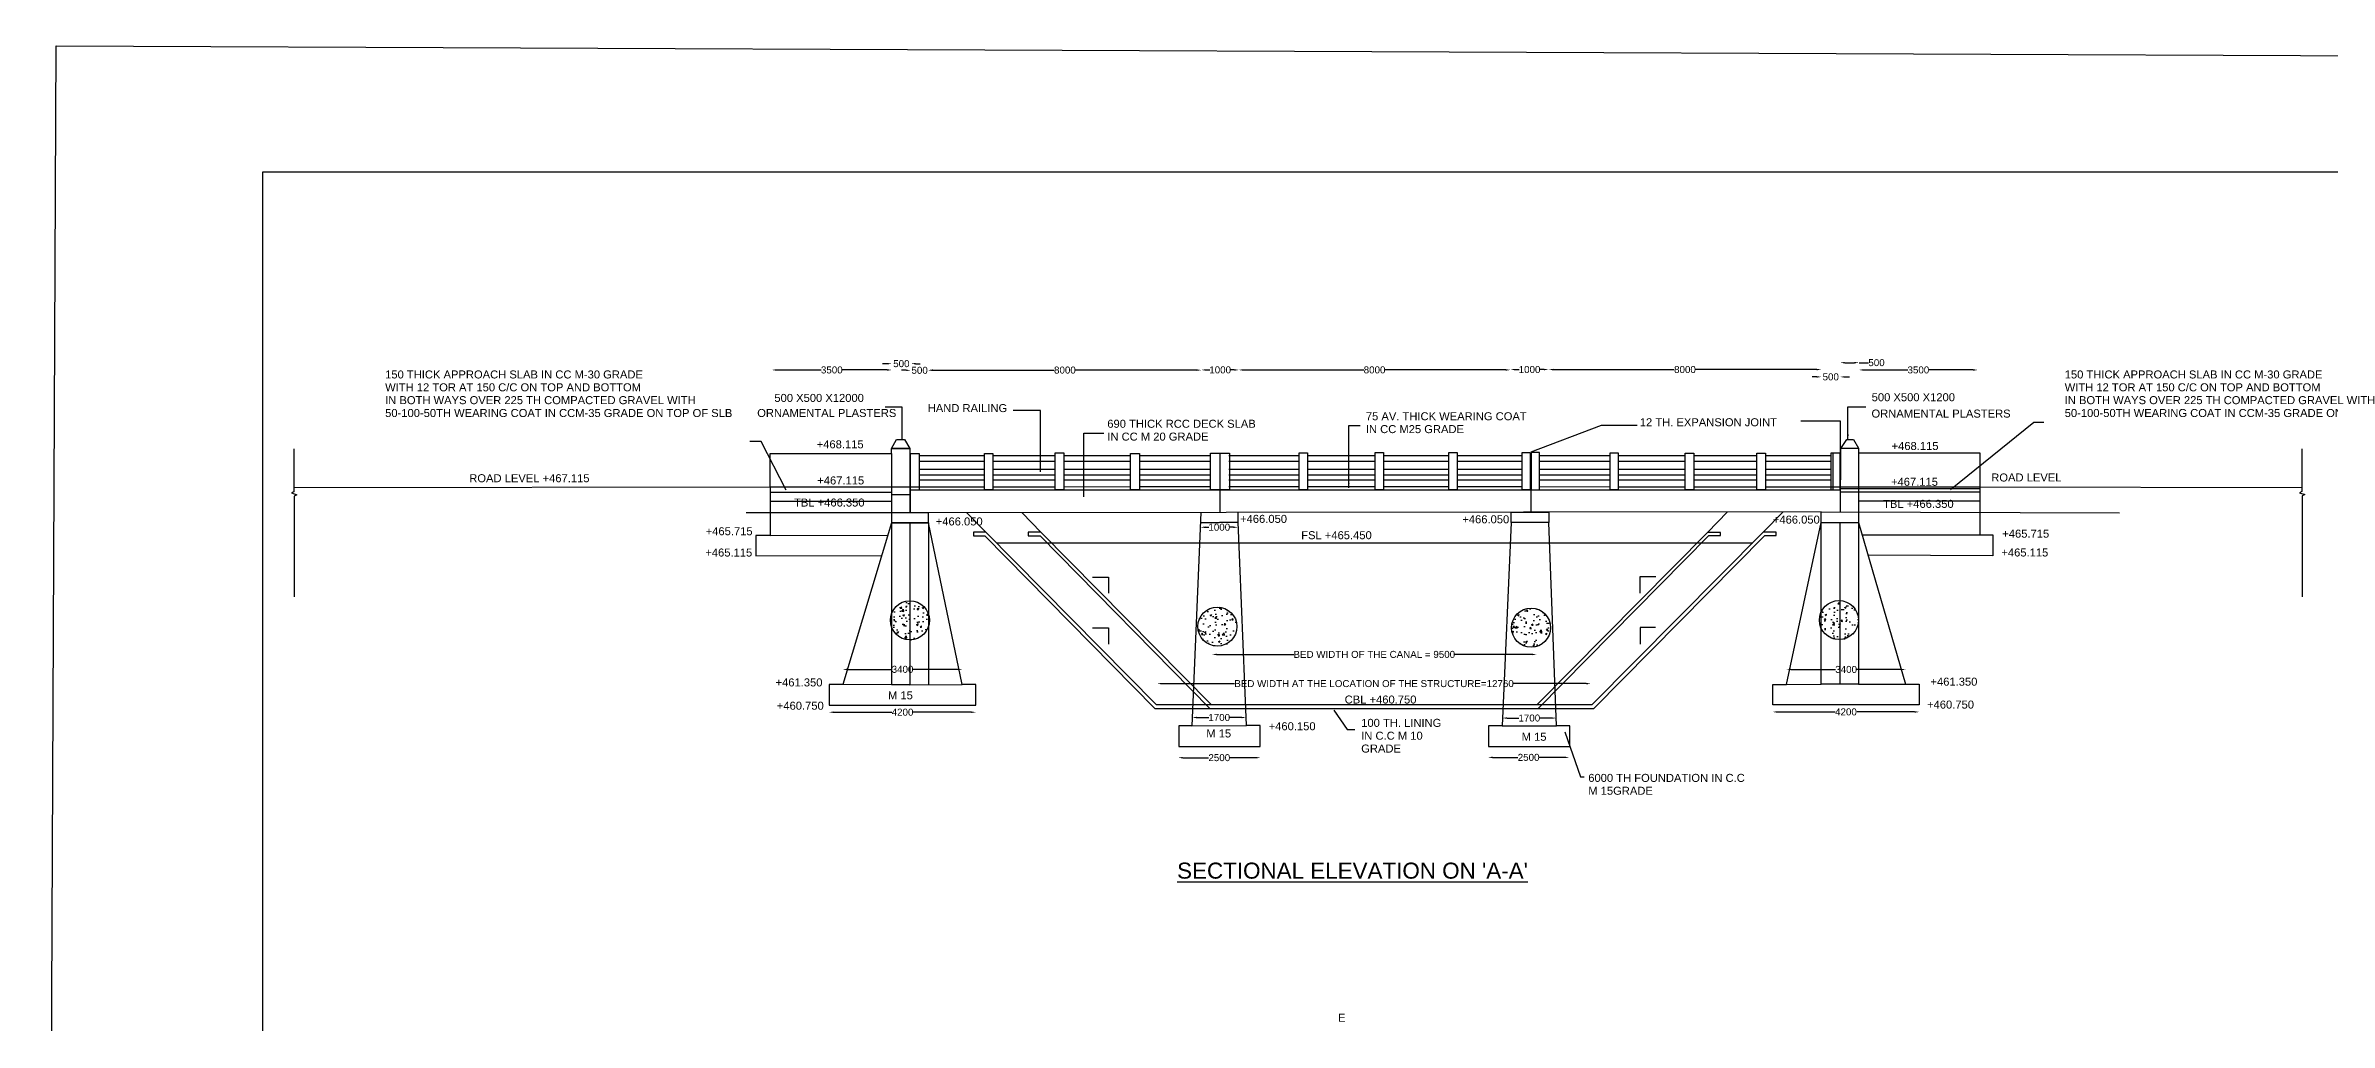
# Model space of a CAD drawing. Header units: metres. Extents: x 2 to 1506, y 6 to 1038.
# Drawn here: x 2 to 981, y 619 to 1038 of the extents above; entities that cross this region are included whole.
import ezdxf

# ---------------------------------------------------------------- set-up
doc = ezdxf.new("R2010")
doc.units = ezdxf.units.M
doc.header["$MEASUREMENT"] = 0
for name, color, linetype in [('DIMENSION', 7, 'Continuous'), ('DRAWING', 7, 'Continuous'), ('TEXT', 255, 'Continuous')]:
    doc.layers.add(name, color=color, linetype=linetype)
doc.styles.get("Standard").update_dxf_attribs({"font": 'ARIAL_1.TTF'})
doc.dimstyles.get("Standard").update_dxf_attribs({"dimtxt": 3, "dimasz": 2, "dimexe": 0.18, "dimexo": 0.0625, "dimgap": 0.09, "dimtad": 0, "dimdec": 0, "dimzin": 0, "dimdsep": 46, "dimtxsty": 'Standard', "dimcen": 0, "dimse1": 1, "dimse2": 1, "dimadec": 0, "dimazin": 0, "dimtfac": 1, "dimtdec": 0, "dimtofl": 0, "dimtmove": 0, "dimatfit": 3, "dimfxl": 0, "dimtolj": 1, "dimtzin": 0, "dimarcsym": 0})
picture_1 = doc.add_image_def('image1.jpg', size_in_pixel=(7220, 4933))
pattern_1 = [(50, (0, 0), (7.172602, -0.62752), [0.75, -8.25]), (355, (0, 0), (-1.387513, 7.52192), [0.6, -6.6]), (100.45144, (0.598, -0.052), (5.78509, 6.8944), [0.6374, -7.01142]), (46.1842, (0, 2), (10.67241, -1.65519), [1.125, -12.375]), (96.6356, (0.889, 1.862), (9.34662, 9.74119), [0.9561, -10.51714]), (351.1842, (0, 2), (9.34662, 9.74119), [0.9, -9.9]), (21, (1, 1.5), (5.96907, -4.02619), [0.75, -8.25]), (326, (1, 1.5), (2.433153, 7.2515), [0.6, -6.6]), (71.45144, (1.4974, 1.1645), (8.402224, 3.22531), [0.6374, -7.01142]), (37.5, (0, 0), (0.1215986, 3.3289385), [0, -6.52, 0, -6.7, 0, -6.625]), (7.5, (0, 0), (2.630695, 3.944117), [0, -3.82, 0, -6.37, 0, -2.525]), (327.5, (-2.23, 0), (5.3382244, -0.225549), [0, -2.5, 0, -7.8, 0, -10.35]), (317.5, (-3.23, 0), (5.831862, 1.00105), [0, -3.25, 0, -5.18, 0, -7.35])]

# ---------------------------------------------------------------- blocks, each defined once
blk = doc.blocks.new('*D4')
at = {"layer": 'Defpoints', "color": 0, "transparency": 16777216}
for p in [(313.13, 898.65), (364.58, 898.68), (364.58, 898.65)]:
    blk.add_point(p, dxfattribs=at)
at = {"layer": 'DIMENSION', "color": 0, "lineweight": -2, "transparency": 16777216}
for p, q in [((315.13, 898.68), (334.29, 898.68)), ((362.58, 898.68), (343.42, 898.68))]:
    blk.add_line(p, q, dxfattribs=at)
at = {"layer": 'DIMENSION', "color": 0, "transparency": 16777216}
for points in [[(315.13, 899.02), (315.13, 898.35), (313.13, 898.68)], [(362.58, 899.02), (362.58, 898.35), (364.58, 898.68)]]:
    blk.add_solid(points, dxfattribs=at)
at = {"layer": 'DIMENSION', "color": 0, "transparency": 16777216, "insert": (338.85, 898.68), "char_height": 3, "attachment_point": 5}
blk.add_mtext('\\A1;3500', dxfattribs=at)
blk = doc.blocks.new('*D5')
at = {"layer": 'Defpoints', "color": 0, "transparency": 16777216}
for p in [(364.58, 901.41), (372.77, 901.41), (372.77, 901.38)]:
    blk.add_point(p, dxfattribs=at)
at = {"layer": 'DIMENSION', "color": 0, "lineweight": -2, "transparency": 16777216}
for p, q in [((362.58, 901.38), (360.58, 901.38)), ((374.77, 901.38), (376.77, 901.38))]:
    blk.add_line(p, q, dxfattribs=at)
at = {"layer": 'DIMENSION', "color": 0, "transparency": 16777216}
for points in [[(362.58, 901.72), (362.58, 901.05), (364.58, 901.38)], [(374.77, 901.72), (374.77, 901.05), (372.77, 901.38)]]:
    blk.add_solid(points, dxfattribs=at)
at = {"layer": 'DIMENSION', "color": 0, "transparency": 16777216, "insert": (368.67, 901.38), "char_height": 3, "attachment_point": 5}
blk.add_mtext('\\A1;500', dxfattribs=at)
blk = doc.blocks.new('*D6')
at = {"layer": 'Defpoints', "color": 0, "transparency": 16777216}
for p in [(380.27, 901.38), (372.73, 898.74), (380.27, 898.53)]:
    blk.add_point(p, dxfattribs=at)
at = {"layer": 'DIMENSION', "color": 0, "lineweight": -2, "transparency": 16777216}
for p, q in [((370.73, 898.53), (368.73, 898.53)), ((382.27, 898.53), (384.27, 898.53))]:
    blk.add_line(p, q, dxfattribs=at)
at = {"layer": 'DIMENSION', "color": 0, "transparency": 16777216}
for points in [[(370.73, 898.86), (370.73, 898.2), (372.73, 898.53)], [(382.27, 898.86), (382.27, 898.2), (380.27, 898.53)]]:
    blk.add_solid(points, dxfattribs=at)
at = {"layer": 'DIMENSION', "color": 0, "transparency": 16777216, "insert": (376.5, 898.53), "char_height": 3, "attachment_point": 5}
blk.add_mtext('\\A1;500', dxfattribs=at)
blk = doc.blocks.new('*D7')
at = {"layer": 'Defpoints', "color": 0, "transparency": 16777216}
for p in [(380.27, 898.53), (497.27, 898.63), (497.27, 898.53)]:
    blk.add_point(p, dxfattribs=at)
at = {"layer": 'DIMENSION', "color": 0, "lineweight": -2, "transparency": 16777216}
for p, q in [((382.27, 898.63), (434.2, 898.63)), ((495.27, 898.63), (443.34, 898.63))]:
    blk.add_line(p, q, dxfattribs=at)
at = {"layer": 'DIMENSION', "color": 0, "transparency": 16777216}
for points in [[(382.27, 898.96), (382.27, 898.29), (380.27, 898.63)], [(495.27, 898.96), (495.27, 898.29), (497.27, 898.63)]]:
    blk.add_solid(points, dxfattribs=at)
at = {"layer": 'DIMENSION', "color": 0, "transparency": 16777216, "insert": (438.77, 898.63), "char_height": 3, "attachment_point": 5}
blk.add_mtext('\\A1;8000', dxfattribs=at)
blk = doc.blocks.new('*D8')
at = {"layer": 'Defpoints', "color": 0, "transparency": 16777216}
for p in [(497.27, 898.63), (513.37, 898.7), (513.37, 898.63)]:
    blk.add_point(p, dxfattribs=at)
at = {"layer": 'DIMENSION', "color": 0, "lineweight": -2, "transparency": 16777216}
for p, q in [((499.27, 898.7), (500.89, 898.7)), ((511.37, 898.7), (509.74, 898.7))]:
    blk.add_line(p, q, dxfattribs=at)
at = {"layer": 'DIMENSION', "color": 0, "transparency": 16777216}
for points in [[(499.27, 899.03), (499.27, 898.37), (497.27, 898.7)], [(511.37, 899.03), (511.37, 898.37), (513.37, 898.7)]]:
    blk.add_solid(points, dxfattribs=at)
at = {"layer": 'DIMENSION', "color": 0, "transparency": 16777216, "insert": (505.32, 898.7), "char_height": 3, "attachment_point": 5}
blk.add_mtext('\\A1;1000', dxfattribs=at)
blk = doc.blocks.new('*D9')
at = {"layer": 'Defpoints', "color": 0, "transparency": 16777216}
for p in [(513.24, 898.72), (629.75, 898.72), (629.75, 898.7)]:
    blk.add_point(p, dxfattribs=at)
at = {"layer": 'DIMENSION', "color": 0, "lineweight": -2, "transparency": 16777216}
for p, q in [((515.24, 898.7), (566.93, 898.7)), ((627.75, 898.7), (576.06, 898.7))]:
    blk.add_line(p, q, dxfattribs=at)
at = {"layer": 'DIMENSION', "color": 0, "transparency": 16777216}
for points in [[(515.24, 899.03), (515.24, 898.36), (513.24, 898.7)], [(627.75, 899.03), (627.75, 898.36), (629.75, 898.7)]]:
    blk.add_solid(points, dxfattribs=at)
at = {"layer": 'DIMENSION', "color": 0, "transparency": 16777216, "insert": (571.5, 898.7), "char_height": 3, "attachment_point": 5}
blk.add_mtext('\\A1;8000', dxfattribs=at)
blk = doc.blocks.new('*D10')
at = {"layer": 'Defpoints', "color": 0, "transparency": 16777216}
for p in [(629.75, 898.72), (646.12, 898.86), (646.12, 898.72)]:
    blk.add_point(p, dxfattribs=at)
at = {"layer": 'DIMENSION', "color": 0, "lineweight": -2, "transparency": 16777216}
for p, q in [((631.75, 898.86), (633.51, 898.86)), ((644.12, 898.86), (642.36, 898.86))]:
    blk.add_line(p, q, dxfattribs=at)
at = {"layer": 'DIMENSION', "color": 0, "transparency": 16777216}
for points in [[(631.75, 899.19), (631.75, 898.52), (629.75, 898.86)], [(644.12, 899.19), (644.12, 898.52), (646.12, 898.86)]]:
    blk.add_solid(points, dxfattribs=at)
at = {"layer": 'DIMENSION', "color": 0, "transparency": 16777216, "insert": (637.93, 898.86), "char_height": 3, "attachment_point": 5}
blk.add_mtext('\\A1;1000', dxfattribs=at)
blk = doc.blocks.new('*D11')
at = {"layer": 'Defpoints', "color": 0, "transparency": 16777216}
for p in [(646.09, 898.85), (763, 898.86), (763, 898.85)]:
    blk.add_point(p, dxfattribs=at)
at = {"layer": 'DIMENSION', "color": 0, "lineweight": -2, "transparency": 16777216}
for p, q in [((648.09, 898.86), (699.98, 898.86)), ((761, 898.86), (709.11, 898.86))]:
    blk.add_line(p, q, dxfattribs=at)
at = {"layer": 'DIMENSION', "color": 0, "transparency": 16777216}
for points in [[(648.09, 899.19), (648.09, 898.52), (646.09, 898.86)], [(761, 899.19), (761, 898.52), (763, 898.86)]]:
    blk.add_solid(points, dxfattribs=at)
at = {"layer": 'DIMENSION', "color": 0, "transparency": 16777216, "insert": (704.55, 898.86), "char_height": 3, "attachment_point": 5}
blk.add_mtext('\\A1;8000', dxfattribs=at)
blk = doc.blocks.new('*D12')
at = {"layer": 'Defpoints', "color": 0, "transparency": 16777216}
for p in [(763, 895.71), (771.06, 895.71), (771.06, 895.71)]:
    blk.add_point(p, dxfattribs=at)
at = {"layer": 'DIMENSION', "color": 0, "lineweight": -2, "transparency": 16777216}
for p, q in [((761, 895.71), (759, 895.71)), ((773.06, 895.71), (775.06, 895.71))]:
    blk.add_line(p, q, dxfattribs=at)
at = {"layer": 'DIMENSION', "color": 0, "transparency": 16777216}
for points in [[(761, 896.05), (761, 895.38), (763, 895.71)], [(773.06, 896.05), (773.06, 895.38), (771.06, 895.71)]]:
    blk.add_solid(points, dxfattribs=at)
at = {"layer": 'DIMENSION', "color": 0, "transparency": 16777216, "insert": (767.03, 895.71), "char_height": 3, "attachment_point": 5}
blk.add_mtext('\\A1;500', dxfattribs=at)
blk = doc.blocks.new('*D13')
at = {"layer": 'Defpoints', "color": 0, "transparency": 16777216}
for p in [(779.15, 901.81), (771.06, 898.86), (779.15, 898.86)]:
    blk.add_point(p, dxfattribs=at)
at = {"layer": 'DIMENSION', "color": 0, "lineweight": -2, "transparency": 16777216}
for p, q in [((773.06, 901.81), (777.15, 901.81)), ((779.15, 901.81), (783.25, 901.81))]:
    blk.add_line(p, q, dxfattribs=at)
at = {"layer": 'DIMENSION', "color": 0, "transparency": 16777216}
for points in [[(773.06, 902.14), (773.06, 901.48), (771.06, 901.81)], [(777.15, 902.14), (777.15, 901.48), (779.15, 901.81)]]:
    blk.add_solid(points, dxfattribs=at)
at = {"layer": 'DIMENSION', "color": 0, "transparency": 16777216, "insert": (786.65, 901.81), "char_height": 3, "attachment_point": 5}
blk.add_mtext('\\A1;500', dxfattribs=at)
blk = doc.blocks.new('*D14')
at = {"layer": 'Defpoints', "color": 0, "transparency": 16777216}
for p in [(779.15, 898.86), (830.06, 898.86), (830.06, 898.69)]:
    blk.add_point(p, dxfattribs=at)
at = {"layer": 'DIMENSION', "color": 0, "lineweight": -2, "transparency": 16777216}
for p, q in [((781.15, 898.69), (800.04, 898.69)), ((828.06, 898.69), (809.17, 898.69))]:
    blk.add_line(p, q, dxfattribs=at)
at = {"layer": 'DIMENSION', "color": 0, "transparency": 16777216}
for points in [[(781.15, 899.03), (781.15, 898.36), (779.15, 898.69)], [(828.06, 899.03), (828.06, 898.36), (830.06, 898.69)]]:
    blk.add_solid(points, dxfattribs=at)
at = {"layer": 'DIMENSION', "color": 0, "transparency": 16777216, "insert": (804.6, 898.69), "char_height": 3, "attachment_point": 5}
blk.add_mtext('\\A1;3500', dxfattribs=at)
blk = doc.blocks.new('*D15')
at = {"layer": 'Defpoints', "color": 0, "transparency": 16777216}
for p in [(496.89, 833.2), (512.98, 833.43), (512.98, 831.27)]:
    blk.add_point(p, dxfattribs=at)
at = {"layer": 'DIMENSION', "color": 0, "lineweight": -2, "transparency": 16777216}
for p, q in [((498.89, 831.27), (500.51, 831.27)), ((510.98, 831.27), (509.35, 831.27))]:
    blk.add_line(p, q, dxfattribs=at)
at = {"layer": 'DIMENSION', "color": 0, "transparency": 16777216}
for points in [[(498.89, 831.6), (498.89, 830.94), (496.89, 831.27)], [(510.98, 831.6), (510.98, 830.94), (512.98, 831.27)]]:
    blk.add_solid(points, dxfattribs=at)
at = {"layer": 'DIMENSION', "color": 0, "transparency": 16777216, "insert": (504.93, 831.27), "char_height": 3, "attachment_point": 5}
blk.add_mtext('\\A1;1000', dxfattribs=at)
blk = doc.blocks.new('*D16')
at = {"layer": 'Defpoints', "color": 0, "transparency": 16777216}
for p in [(487.3, 732.64), (522.58, 732.64), (522.58, 732.5)]:
    blk.add_point(p, dxfattribs=at)
at = {"layer": 'DIMENSION', "color": 0, "lineweight": -2, "transparency": 16777216}
for p, q in [((489.3, 732.5), (500.35, 732.5)), ((520.58, 732.5), (509.53, 732.5))]:
    blk.add_line(p, q, dxfattribs=at)
at = {"layer": 'DIMENSION', "color": 0, "transparency": 16777216}
for points in [[(489.3, 732.84), (489.3, 732.17), (487.3, 732.5)], [(520.58, 732.84), (520.58, 732.17), (522.58, 732.5)]]:
    blk.add_solid(points, dxfattribs=at)
at = {"layer": 'DIMENSION', "color": 0, "transparency": 16777216, "insert": (504.94, 732.5), "char_height": 3, "attachment_point": 5}
blk.add_mtext('\\A1;2500', dxfattribs=at)
blk = doc.blocks.new('*D17')
at = {"layer": 'Defpoints', "color": 0, "transparency": 16777216}
for p in [(493.32, 749.57), (516.48, 749.73), (516.48, 749.72)]:
    blk.add_point(p, dxfattribs=at)
at = {"layer": 'DIMENSION', "color": 0, "lineweight": -2, "transparency": 16777216}
for p, q in [((495.32, 749.72), (500.48, 749.72)), ((514.48, 749.72), (509.32, 749.72))]:
    blk.add_line(p, q, dxfattribs=at)
at = {"layer": 'DIMENSION', "color": 0, "transparency": 16777216}
for points in [[(495.32, 750.05), (495.32, 749.38), (493.32, 749.72)], [(514.48, 750.05), (514.48, 749.38), (516.48, 749.72)]]:
    blk.add_solid(points, dxfattribs=at)
at = {"layer": 'DIMENSION', "color": 0, "transparency": 16777216, "insert": (504.9, 749.72), "char_height": 3, "attachment_point": 5}
blk.add_mtext('\\A1;1700', dxfattribs=at)
blk = doc.blocks.new('*D18')
at = {"layer": 'Defpoints', "color": 0, "transparency": 16777216}
for p in [(620.07, 732.57), (654.97, 732.63), (654.97, 732.57)]:
    blk.add_point(p, dxfattribs=at)
at = {"layer": 'DIMENSION', "color": 0, "lineweight": -2, "transparency": 16777216}
for p, q in [((622.07, 732.63), (632.93, 732.63)), ((652.97, 732.63), (642.11, 732.63))]:
    blk.add_line(p, q, dxfattribs=at)
at = {"layer": 'DIMENSION', "color": 0, "transparency": 16777216}
for points in [[(622.07, 732.97), (622.07, 732.3), (620.07, 732.63)], [(652.97, 732.97), (652.97, 732.3), (654.97, 732.63)]]:
    blk.add_solid(points, dxfattribs=at)
at = {"layer": 'DIMENSION', "color": 0, "transparency": 16777216, "insert": (637.52, 732.63), "char_height": 3, "attachment_point": 5}
blk.add_mtext('\\A1;2500', dxfattribs=at)
blk = doc.blocks.new('*D19')
at = {"layer": 'Defpoints', "color": 0, "transparency": 16777216}
for p in [(626.29, 749.55), (649.36, 749.49), (649.36, 749.25)]:
    blk.add_point(p, dxfattribs=at)
at = {"layer": 'DIMENSION', "color": 0, "lineweight": -2, "transparency": 16777216}
for p, q in [((628.29, 749.49), (633.4, 749.49)), ((647.36, 749.49), (642.25, 749.49))]:
    blk.add_line(p, q, dxfattribs=at)
at = {"layer": 'DIMENSION', "color": 0, "transparency": 16777216}
for points in [[(628.29, 749.82), (628.29, 749.16), (626.29, 749.49)], [(647.36, 749.82), (647.36, 749.16), (649.36, 749.49)]]:
    blk.add_solid(points, dxfattribs=at)
at = {"layer": 'DIMENSION', "color": 0, "transparency": 16777216, "insert": (637.83, 749.49), "char_height": 3, "attachment_point": 5}
blk.add_mtext('\\A1;1700', dxfattribs=at)
blk = doc.blocks.new('*D20')
at = {"layer": 'Defpoints', "color": 0, "transparency": 16777216}
for p in [(478.3, 764.1), (664.23, 764.24), (664.23, 764.1)]:
    blk.add_point(p, dxfattribs=at)
at = {"layer": 'DIMENSION', "color": 0, "lineweight": -2, "transparency": 16777216}
for p, q in [((480.3, 764.24), (511.52, 764.24)), ((662.23, 764.24), (631.01, 764.24))]:
    blk.add_line(p, q, dxfattribs=at)
at = {"layer": 'DIMENSION', "color": 0, "transparency": 16777216}
for points in [[(480.3, 764.57), (480.3, 763.9), (478.3, 764.24)], [(662.23, 764.57), (662.23, 763.9), (664.23, 764.24)]]:
    blk.add_solid(points, dxfattribs=at)
at = {"layer": 'DIMENSION', "color": 0, "transparency": 16777216, "insert": (571.27, 764.24), "char_height": 3, "attachment_point": 5}
blk.add_mtext('\\A1;BED WIDTH AT THE LOCATION OF THE STRUCTURE=12760', dxfattribs=at)
blk = doc.blocks.new('*D21')
at = {"layer": 'Defpoints', "color": 0, "transparency": 16777216}
for p in [(501.82, 776.85), (640.94, 776.85), (640.94, 776.76)]:
    blk.add_point(p, dxfattribs=at)
at = {"layer": 'DIMENSION', "color": 0, "lineweight": -2, "transparency": 16777216}
for p, q in [((503.82, 776.76), (536.9, 776.76)), ((638.94, 776.76), (605.86, 776.76))]:
    blk.add_line(p, q, dxfattribs=at)
at = {"layer": 'DIMENSION', "color": 0, "transparency": 16777216}
for points in [[(503.82, 777.09), (503.82, 776.42), (501.82, 776.76)], [(638.94, 777.09), (638.94, 776.42), (640.94, 776.76)]]:
    blk.add_solid(points, dxfattribs=at)
at = {"layer": 'DIMENSION', "color": 0, "transparency": 16777216, "insert": (571.38, 776.76), "char_height": 3, "attachment_point": 5}
blk.add_mtext('\\A1;BED WIDTH OF THE CANAL = 9500', dxfattribs=at)
blk = doc.blocks.new('*D22')
at = {"layer": 'Defpoints', "color": 0, "transparency": 16777216}
for p in [(337.69, 752.05), (400.64, 752.05), (400.64, 751.99)]:
    blk.add_point(p, dxfattribs=at)
at = {"layer": 'DIMENSION', "color": 0, "lineweight": -2, "transparency": 16777216}
for p, q in [((339.69, 751.99), (364.54, 751.99)), ((398.64, 751.99), (373.79, 751.99))]:
    blk.add_line(p, q, dxfattribs=at)
at = {"layer": 'DIMENSION', "color": 0, "transparency": 16777216}
for points in [[(339.69, 752.32), (339.69, 751.65), (337.69, 751.99)], [(398.64, 752.32), (398.64, 751.65), (400.64, 751.99)]]:
    blk.add_solid(points, dxfattribs=at)
at = {"layer": 'DIMENSION', "color": 0, "transparency": 16777216, "insert": (369.17, 751.99), "char_height": 3, "attachment_point": 5}
blk.add_mtext('\\A1;4200', dxfattribs=at)
blk = doc.blocks.new('*D23')
at = {"layer": 'Defpoints', "color": 0, "transparency": 16777216}
for p in [(343.49, 770.33), (394.86, 770.36), (394.86, 770.33)]:
    blk.add_point(p, dxfattribs=at)
at = {"layer": 'DIMENSION', "color": 0, "lineweight": -2, "transparency": 16777216}
for p, q in [((345.49, 770.36), (364.61, 770.36)), ((392.86, 770.36), (373.74, 770.36))]:
    blk.add_line(p, q, dxfattribs=at)
at = {"layer": 'DIMENSION', "color": 0, "transparency": 16777216}
for points in [[(345.49, 770.69), (345.49, 770.03), (343.49, 770.36)], [(392.86, 770.69), (392.86, 770.03), (394.86, 770.36)]]:
    blk.add_solid(points, dxfattribs=at)
at = {"layer": 'DIMENSION', "color": 0, "transparency": 16777216, "insert": (369.17, 770.36), "char_height": 3, "attachment_point": 5}
blk.add_mtext('\\A1;3400', dxfattribs=at)
blk = doc.blocks.new('*D24')
at = {"layer": 'Defpoints', "color": 0, "transparency": 16777216}
for p in [(742.15, 752.14), (804.98, 752.14), (804.98, 752.11)]:
    blk.add_point(p, dxfattribs=at)
at = {"layer": 'DIMENSION', "color": 0, "lineweight": -2, "transparency": 16777216}
for p, q in [((744.15, 752.11), (768.94, 752.11)), ((802.98, 752.11), (778.19, 752.11))]:
    blk.add_line(p, q, dxfattribs=at)
at = {"layer": 'DIMENSION', "color": 0, "transparency": 16777216}
for points in [[(744.15, 752.45), (744.15, 751.78), (742.15, 752.11)], [(802.98, 752.45), (802.98, 751.78), (804.98, 752.11)]]:
    blk.add_solid(points, dxfattribs=at)
at = {"layer": 'DIMENSION', "color": 0, "transparency": 16777216, "insert": (773.56, 752.11), "char_height": 3, "attachment_point": 5}
blk.add_mtext('\\A1;4200', dxfattribs=at)
blk = doc.blocks.new('*D25')
at = {"layer": 'Defpoints', "color": 0, "transparency": 16777216}
for p in [(748.05, 770.59), (799.2, 770.59), (799.2, 770.32)]:
    blk.add_point(p, dxfattribs=at)
at = {"layer": 'DIMENSION', "color": 0, "lineweight": -2, "transparency": 16777216}
for p, q in [((750.05, 770.32), (769.06, 770.32)), ((797.2, 770.32), (778.19, 770.32))]:
    blk.add_line(p, q, dxfattribs=at)
at = {"layer": 'DIMENSION', "color": 0, "transparency": 16777216}
for points in [[(750.05, 770.65), (750.05, 769.99), (748.05, 770.32)], [(797.2, 770.65), (797.2, 769.99), (799.2, 770.32)]]:
    blk.add_solid(points, dxfattribs=at)
at = {"layer": 'DIMENSION', "color": 0, "transparency": 16777216, "insert": (773.63, 770.32), "char_height": 3, "attachment_point": 5}
blk.add_mtext('\\A1;3400', dxfattribs=at)

msp = doc.modelspace()

# ---------------------------------------------------------------- hatches: boundary and pattern name
at = {"layer": 'TEXT'}
h = msp.add_hatch(dxfattribs=at)
h.set_pattern_fill('AR-CONC', color=256)
h.set_pattern_definition(pattern_1)
h.paths.add_polyline_path([(372.33, 799.76, 0.322723), (364.38, 794.03), (364.38, 788.73, 0.322723), (372.33, 783)])
h = msp.add_hatch(dxfattribs=at)
h.set_pattern_fill('AR-CONC', color=256)
h.set_pattern_definition(pattern_1)
h.paths.add_polyline_path([(380.27, 794.06, 0.32179), (372.33, 799.76), (372.33, 783, 0.321663), (380.27, 788.7)])
h = msp.add_hatch(dxfattribs=at)
h.set_pattern_fill('AR-CONC', color=256)
h.set_pattern_definition(pattern_1)
h.paths.add_polyline_path([(512.5, 788.69, 1), (495.73, 788.69, 1)])
h = msp.add_hatch(dxfattribs=at)
h.set_pattern_fill('AR-CONC', color=256)
h.set_pattern_definition(pattern_1)
h.paths.add_polyline_path([(646.97, 788.23, 1), (630.21, 788.23, 1)])
h = msp.add_hatch(dxfattribs=at)
h.set_pattern_fill('AR-CONC', color=256)
h.set_pattern_definition(pattern_1)
h.paths.add_polyline_path([(770.93, 799.85, 0.31041), (762.88, 794.83), (762.88, 788.12, 0.31041), (770.93, 783.11)])
h = msp.add_hatch(dxfattribs=at)
h.set_pattern_fill('AR-CONC', color=256)
h.set_pattern_definition(pattern_1)
h.paths.add_polyline_path([(778.94, 791.48, 0.401131), (770.93, 799.85), (770.93, 783.11, 0.401131)])

# ---------------------------------------------------------------- linework, layer by layer
at = {"layer": 'DIMENSION'}
msp.add_lwpolyline([(95.02, 983.6), (1400.62, 983.6), (1400.62, 101.39), (95.02, 101.39)], close=True, dxfattribs=at)
for points in [[(505.27, 837.57), (505.27, 847.34)], [(638.45, 847.34), (638.43, 837.72)], [(771.26, 847.85), (830.91, 847.88)], [(450.63, 809.93), (457.5, 809.93), (457.5, 802.96)], [(692.08, 809.95), (685.2, 809.95), (685.2, 802.96)], [(450.58, 788.21), (457.49, 788.21), (457.49, 781.16)], [(691.87, 788.34), (685.29, 788.34), (685.29, 781.12)]]:
    msp.add_lwpolyline(points, dxfattribs=at)
at = {"layer": 'DRAWING'}
for points in [[(108.24, 864.89), (108.26, 846.48), (107.26, 846), (109.55, 845.22), (108.39, 844.63), (108.39, 801.41)], [(312.38, 848.56), (312.38, 862.87), (364.38, 862.87), (364.38, 865.07), (366.57, 868.88), (370.05, 868.88), (372.28, 865.05), (364.38, 865.05), (372.28, 865.05), (372.28, 837.44)], [(364.38, 862.87), (364.38, 763.74)], [(372.28, 847.34), (771.02, 847.34), (771.02, 862.99), (767.86, 862.99), (767.86, 847.34)], [(372.53, 837.44), (372.53, 862.88), (376.25, 862.88), (376.25, 847.34)], [(376.25, 862.06), (404.25, 862.06)], [(407.89, 862.06), (434.63, 862.06)], [(438.33, 862.06), (466.95, 862.06)], [(470.68, 862.06), (500.98, 862.06)], [(509.05, 862.06), (539.24, 862.06)], [(542.82, 862.06), (571.75, 862.06)], [(575.36, 862.06), (603.27, 862.06)], [(606.93, 862.06), (634.78, 862.06)], [(638.26, 862.06), (638.59, 862.06)], [(642.22, 862.06), (672.47, 862.06)], [(675.98, 862.06), (704.63, 862.06)], [(708.34, 862.06), (735.33, 862.06)], [(739.08, 862.06), (767.12, 862.06)], [(771.23, 837.83), (771.3, 865.06), (773.9, 868.95), (776.83, 868.95), (778.99, 865.11), (771.3, 865.06), (778.99, 865.11), (778.99, 764), (762.88, 764), (762.88, 833.27), (778.99, 833.27)], [(767.86, 862.99), (767.12, 862.99), (767.12, 847.34)], [(778.99, 863.17), (830.91, 863.17), (830.92, 828)], [(968.94, 864.95), (968.96, 846.55), (967.96, 846.06), (970.25, 845.28), (969.09, 844.69), (969.09, 801.48)], [(376.25, 859.65), (404.25, 859.65)], [(376.25, 856.12), (404.25, 856.12)], [(376.25, 853.68), (404.25, 853.68)], [(407.89, 859.65), (434.63, 859.65)], [(407.89, 856.12), (434.63, 856.12)], [(407.89, 853.68), (434.63, 853.68)], [(438.33, 859.65), (466.95, 859.65)], [(438.33, 856.12), (466.95, 856.12)], [(438.33, 853.68), (466.95, 853.68)], [(470.68, 859.65), (500.98, 859.65)], [(470.68, 856.12), (500.98, 856.12)], [(470.68, 853.68), (500.98, 853.68)], [(509.05, 859.65), (539.24, 859.65)], [(509.05, 856.12), (539.24, 856.12)], [(509.05, 853.68), (539.24, 853.68)], [(542.82, 859.65), (571.75, 859.65)], [(542.82, 856.12), (571.75, 856.12)], [(542.82, 853.68), (571.75, 853.68)], [(575.36, 859.65), (603.27, 859.65)], [(575.36, 856.12), (603.27, 856.12)], [(575.36, 853.68), (603.27, 853.68)], [(606.93, 859.65), (634.78, 859.65)], [(606.93, 856.12), (634.78, 856.12)], [(606.93, 853.68), (634.78, 853.68)], [(638.26, 859.65), (638.59, 859.65)], [(638.26, 856.12), (638.59, 856.12)], [(638.26, 853.68), (638.59, 853.68)], [(642.22, 859.65), (672.47, 859.65)], [(642.22, 856.12), (672.47, 856.12)], [(642.22, 853.68), (672.47, 853.68)], [(675.98, 859.65), (704.63, 859.65)], [(675.98, 856.12), (704.63, 856.12)], [(675.98, 853.68), (704.63, 853.68)], [(708.34, 859.65), (735.33, 859.65)], [(708.34, 856.12), (735.33, 856.12)], [(708.34, 853.68), (735.33, 853.68)], [(739.08, 859.65), (767.12, 859.65)], [(739.08, 856.12), (767.12, 856.12)], [(739.08, 853.68), (767.12, 853.68)], [(108.25, 848.27), (312.38, 848.56), (364.25, 848.56), (372.53, 848.56), (404.25, 848.6)], [(312.38, 848.56), (312.38, 827.79), (306.3, 827.79), (306.3, 819.05), (360.15, 819.14)], [(364.38, 846.14), (312.38, 846.14)], [(312.38, 842.52), (364.38, 842.52)], [(364.38, 845.35), (372.28, 845.35)], [(376.25, 851.53), (404.25, 851.53)], [(407.89, 851.53), (434.63, 851.53)], [(407.89, 848.61), (434.63, 848.65)], [(438.33, 851.53), (466.95, 851.53)], [(438.33, 848.65), (466.95, 848.69)], [(470.68, 851.53), (500.98, 851.53)], [(470.68, 848.7), (500.98, 848.74)], [(509.05, 851.53), (539.24, 851.53)], [(509.05, 848.74), (539.24, 848.73)], [(542.82, 851.53), (571.75, 851.53)], [(542.82, 848.72), (571.75, 848.71)], [(575.36, 851.53), (603.27, 851.53)], [(575.36, 848.71), (603.27, 848.69)], [(606.93, 851.53), (634.78, 851.53)], [(606.93, 848.69), (634.78, 848.67)], [(638.26, 851.53), (638.59, 851.53)], [(638.26, 848.67), (638.52, 848.67), (638.59, 848.67)], [(642.22, 851.53), (672.47, 851.53)], [(642.22, 848.67), (672.47, 848.65)], [(675.98, 851.53), (704.63, 851.53)], [(675.98, 848.65), (704.63, 848.63)], [(708.34, 851.53), (735.33, 851.53)], [(708.34, 848.63), (735.33, 848.61)], [(739.08, 851.53), (767.12, 851.53)], [(739.08, 848.61), (830.8, 848.55), (968.95, 848.34)], [(778.99, 846.36), (771.25, 846.38)], [(830.91, 846.36), (778.99, 846.36)], [(778.99, 842.58), (830.92, 842.6)], [(372.28, 837.44), (302.13, 837.44)], [(364.38, 833.21), (343.54, 763.88), (337.69, 763.88), (337.69, 755.07), (400.64, 755.07), (400.64, 763.92), (394.72, 763.92), (380.28, 833.22), (364.38, 833.21), (380.28, 833.22), (380.28, 837.43), (372.28, 837.44)], [(372.33, 833.21), (372.33, 763.79), (364.38, 763.74), (343.54, 763.88)], [(380.28, 833.22), (380.26, 763.84)], [(762.88, 837.86), (380.28, 837.43)], [(396.8, 837.45), (404.93, 829.17), (399.59, 829.17), (399.59, 827.56), (404.51, 827.56), (477.34, 753.65), (665.42, 753.65), (738.73, 827.68), (743.6, 827.68), (743.6, 829.11), (738.12, 829.11), (746.62, 837.84)], [(420.43, 837.47), (428.41, 829.21), (423.03, 829.21), (423.03, 827.58), (428.12, 827.58), (500.94, 753.65)], [(497.07, 837.56), (493.18, 746.21), (487.55, 746.21), (487.55, 737.32), (522.46, 737.32), (522.46, 746.25), (516.62, 746.25), (512.98, 833.43), (496.89, 833.2), (512.98, 833.43), (512.97, 837.58)], [(630.08, 833.34), (626.14, 746.21), (620.37, 746.21), (620.37, 737.37), (655.21, 737.37), (655.21, 746.22), (649.47, 746.22), (646.26, 833.34)], [(641.66, 753.65), (714.74, 827.72), (719.74, 827.72), (719.74, 829.08), (714.16, 829.08), (722.76, 837.81)], [(778.99, 833.27), (799.06, 763.97), (804.98, 763.97), (804.98, 755.14), (742.28, 755.14), (742.28, 763.92), (748.03, 763.92), (762.88, 833.27)], [(762.88, 833.27), (762.88, 837.86), (890.75, 837.49)], [(770.93, 833.27), (770.93, 764)], [(312.38, 827.79), (362.8, 827.94)], [(738.12, 829.11), (664.63, 755.22), (478.06, 755.22), (404.93, 829.17)], [(409.49, 824.56), (733.6, 824.56)], [(501.63, 755.22), (428.41, 829.21)], [(714.16, 829.08), (641, 755.22)], [(780.52, 827.98), (836.55, 828), (836.55, 819.08), (783.05, 819.25)], [(372.33, 763.79), (394.72, 763.92)], [(748.03, 763.92), (762.88, 764)], [(778.99, 764), (799.06, 763.97)], [(493.18, 746.21), (516.62, 746.25)], [(626.14, 746.21), (649.47, 746.22)]]:
    msp.add_lwpolyline(points, dxfattribs=at)
for points in [[(404.25, 862.87), (407.89, 862.87), (407.89, 847.34), (404.25, 847.34)], [(434.63, 863.11), (438.33, 863.11), (438.33, 847.34), (434.63, 847.34)], [(466.95, 862.92), (470.68, 862.92), (470.68, 847.34), (466.95, 847.34)], [(501.23, 863.05), (505.22, 863.05), (505.22, 847.34), (501.23, 847.34)], [(505.32, 863.05), (509.3, 863.05), (509.3, 847.34), (505.32, 847.34)], [(539.24, 863.14), (542.82, 863.14), (542.82, 847.34), (539.24, 847.34)], [(571.75, 863.32), (575.36, 863.32), (575.36, 847.34), (571.75, 847.34)], [(603.27, 863.25), (606.93, 863.25), (606.93, 847.34), (603.27, 847.34)], [(634.78, 863.3), (638.26, 863.3), (638.26, 847.34), (634.78, 847.34)], [(638.59, 847.34), (642.22, 847.34), (642.22, 863.29), (638.59, 863.29)], [(672.47, 863.12), (675.98, 863.12), (675.98, 847.34), (672.47, 847.34)], [(704.63, 863.02), (708.34, 863.02), (708.34, 847.34), (704.63, 847.34)], [(735.33, 863.05), (739.08, 863.05), (739.08, 847.34), (735.33, 847.34)], [(630.08, 837.71), (646.26, 837.71), (646.26, 833.34), (630.08, 833.34)]]:
    msp.add_lwpolyline(points, close=True, dxfattribs=at)
for centre in [(372.33, 791.38), (504.12, 788.69), (638.59, 788.23), (770.56, 791.48)]:
    msp.add_circle(centre, 8.38, dxfattribs=at)

# ---------------------------------------------------------------- texts
at = {"layer": 'TEXT'}
for s, height, p in [('WITH 12 TOR AT 150 C/C ON TOP AND BOTTOM', 3.4299, (147.4, 889.54)), ('150 THICK APPROACH SLAB IN CC M-30 GRADE', 3.4299, (147.4, 895.05)), ('WITH 12 TOR AT 150 C/C ON TOP AND BOTTOM', 3.4299, (867.32, 889.54)), ('150 THICK APPROACH SLAB IN CC M-30 GRADE', 3.4299, (867.32, 895.05)), ('50-100-50TH WEARING COAT IN CCM-35 GRADE ON TOP OF SLB', 3.4299, (147.4, 878.52)), ('IN BOTH WAYS OVER 225 TH COMPACTED GRAVEL WITH ', 3.4299, (147.4, 884.03)), ('ORNAMENTAL PLASTERS', 3.4299, (306.88, 878.54)), ('500 X500 X12000', 3.4299, (314.24, 884.99)), ('HAND RAILING', 3.4299, (379.97, 880.63)), ('ORNAMENTAL PLASTERS', 3.4299, (784.5, 878.28)), ('500 X500 X1200 ', 3.4299, (784.58, 885.28)), ('50-100-50TH WEARING COAT IN CCM-35 GRADE ON TOP OF SLB', 3.4299, (867.32, 878.52)), ('IN BOTH WAYS OVER 225 TH COMPACTED GRAVEL WITH ', 3.4299, (867.32, 884.03)), ('690 THICK RCC DECK SLAB ', 3.4299, (456.94, 873.92)), ('IN CC M 20 GRADE', 3.4299, (456.94, 868.41)), ('75 AV. THICK WEARING COAT ', 3.4299, (567.77, 877.13)), ('IN CC M25 GRADE', 3.4299, (567.77, 871.62)), ('12 TH. EXPANSION JOINT', 3.4299, (685.18, 874.56)), ('+468.115', 3.43, (332.38, 865.11)), ('+468.115', 3.43, (793.1, 864.39)), ('ROAD LEVEL +467.115', 3.4299, (183.46, 850.57)), ('+467.115', 3.43, (332.62, 849.62)), ('+467.115', 3.43, (792.87, 849.04)), ('ROAD LEVEL ', 3.4299, (835.84, 850.89)), ('TBL +466.350', 3.4299, (322.66, 840.15)), ('TBL +466.350', 3.4299, (789.48, 839.58)), ('+466.050', 3.43, (383.4, 832.05)), ('+466.050', 3.43, (513.85, 833.15)), ('+466.050', 3.43, (609.11, 832.97)), ('+466.050', 3.43, (742.22, 832.83)), ('+465.715', 3.43, (284.79, 827.85)), ('FSL +465.450', 3.4299, (540.06, 826.15)), ('+465.715', 3.43, (840.55, 826.81)), ('+465.115', 3.43, (284.64, 818.72)), ('+465.115', 3.43, (840.17, 818.74)), ('+461.350', 3.43, (314.74, 763.05)), ('+461.350', 3.43, (809.77, 763.37)), ('+460.750', 3.43, (315.28, 753.07)), ('M 15', 3.43, (362.94, 757.53)), ('CBL +460.750', 3.4299, (558.69, 755.71)), ('+460.750', 3.43, (808.32, 753.55)), ('M 15', 3.43, (499.37, 741.18)), ('+460.150', 3.43, (526.11, 744.27)), ('100 TH. LINING ', 3.4299, (565.77, 745.72)), ('GRADE', 3.43, (565.77, 734.7)), ('IN C.C M 10 ', 3.4299, (565.77, 740.21)), ('M 15', 3.43, (634.54, 739.76)), ('6000 TH FOUNDATION IN C.C ', 3.4299, (663.1, 722.13)), ('M 15GRADE', 3.43, (663.1, 716.62)), ("%%USECTIONAL ELEVATION ON 'A-A'", 6.8725, (486.86, 680.66)), ('E', 3.43, (555.86, 619.31))]:
    msp.add_text(s, height=height, dxfattribs=at).set_placement(p)

# ---------------------------------------------------------------- dimensions: what is measured, and where the dimension line sits
at = {"layer": 'DIMENSION'}
for base, p1, p2, text, picture, middle in [((364.58, 898.68), (313.13, 898.65), (364.58, 898.65), '3500', '*D4', (338.85, 898.68)), ((372.77, 901.38), (364.58, 901.41), (372.77, 901.41), '500', '*D5', (368.67, 901.38)), ((380.27, 898.53), (372.73, 898.74), (380.27, 901.38), '500', '*D6', (376.5, 898.53)), ((497.27, 898.63), (380.27, 898.53), (497.27, 898.53), '8000', '*D7', (438.77, 898.63)), ((513.37, 898.7), (497.27, 898.63), (513.37, 898.63), '1000', '*D8', (505.32, 898.7)), ((629.75, 898.7), (513.24, 898.72), (629.75, 898.72), '8000', '*D9', (571.5, 898.7)), ((646.12, 898.86), (629.75, 898.72), (646.12, 898.72), '1000', '*D10', (637.93, 898.86)), ((763, 898.86), (646.09, 898.85), (763, 898.85), '8000', '*D11', (704.55, 898.86)), ((830.06, 898.69), (779.15, 898.86), (830.06, 898.86), '3500', '*D14', (804.6, 898.69)), ((771.06, 895.71), (763, 895.71), (771.06, 895.71), '500', '*D12', (767.03, 895.71)), ((512.98, 831.27), (496.89, 833.2), (512.98, 833.43), '1000', '*D15', (504.93, 831.27)), ((640.94, 776.76), (501.82, 776.85), (640.94, 776.85), 'BED WIDTH OF THE CANAL = 9500', '*D21', (571.38, 776.76)), ((664.23, 764.24), (478.3, 764.1), (664.23, 764.1), 'BED WIDTH AT THE LOCATION OF THE STRUCTURE=12760', '*D20', (571.27, 764.24)), ((394.86, 770.36), (343.49, 770.33), (394.86, 770.33), '3400', '*D23', (369.17, 770.36)), ((799.2, 770.32), (748.05, 770.59), (799.2, 770.59), '3400', '*D25', (773.63, 770.32)), ((400.64, 751.99), (337.69, 752.05), (400.64, 752.05), '4200', '*D22', (369.17, 751.99)), ((804.98, 752.11), (742.15, 752.14), (804.98, 752.14), '4200', '*D24', (773.56, 752.11)), ((516.48, 749.72), (493.32, 749.57), (516.48, 749.73), '1700', '*D17', (504.9, 749.72)), ((649.36, 749.49), (626.29, 749.55), (649.36, 749.25), '1700', '*D19', (637.83, 749.49)), ((522.58, 732.5), (487.3, 732.64), (522.58, 732.64), '2500', '*D16', (504.94, 732.5)), ((654.97, 732.63), (620.07, 732.57), (654.97, 732.57), '2500', '*D18', (637.52, 732.63))]:
    dim = msp.add_linear_dim(base=base, p1=p1, p2=p2, text=text, dimstyle='Standard', dxfattribs=at)
    dim.commit()
    dim.dimension.update_dxf_attribs({"geometry": picture, "text_midpoint": middle})
dim = msp.add_linear_dim(base=(779.15, 901.81), p1=(771.06, 898.86), p2=(779.15, 898.86), text='500', dimstyle='Standard', dxfattribs=at)
dim.commit()
dim.dimension.update_dxf_attribs({"geometry": '*D13', "text_midpoint": (786.65, 901.81), "dimtype": 160})

# ---------------------------------------------------------------- pictures from other files: only their frames are drawn
at = {"layer": 'TEXT', "color": 2}
image = msp.add_image(picture_1, insert=(1.89, 12.83), size_in_units=(1500, 1024.86), rotation=-0.25124, dxfattribs=dict(at, fade=28))
image.dxf.flags = 7

# ---------------------------------------------------------------- leaders
at = {"layer": 'DIMENSION'}
for points in [[(368.97, 868.88), (368.97, 882.75), (361.76, 882.75)], [(428.24, 855.05), (428.24, 881.38), (416.62, 881.38)], [(774.42, 869.04), (774.42, 882.85), (782.03, 882.85)], [(446.85, 844.26), (446.85, 871.67), (455.41, 871.67)], [(560.48, 848.22), (560.48, 874.89), (565.26, 874.89)], [(638.59, 863.53), (668.72, 875.02), (684.04, 875.02)], [(771.17, 863.07), (771.17, 876.77), (754.15, 876.77)], [(818.37, 847.39), (854.02, 876.35), (858.36, 876.35)], [(319.23, 847.16), (308.57, 867.98), (303.65, 867.98)], [(554.03, 752.87), (559.69, 744.53), (563.1, 744.53)], [(653.06, 743.57), (659.77, 724.23), (661.35, 724.23)]]:
    msp.add_leader(points, dimstyle='Standard', override={"dimgap": 0.09, "dimtad": 0}, dxfattribs=at)

doc.saveas('drawing.dxf')
